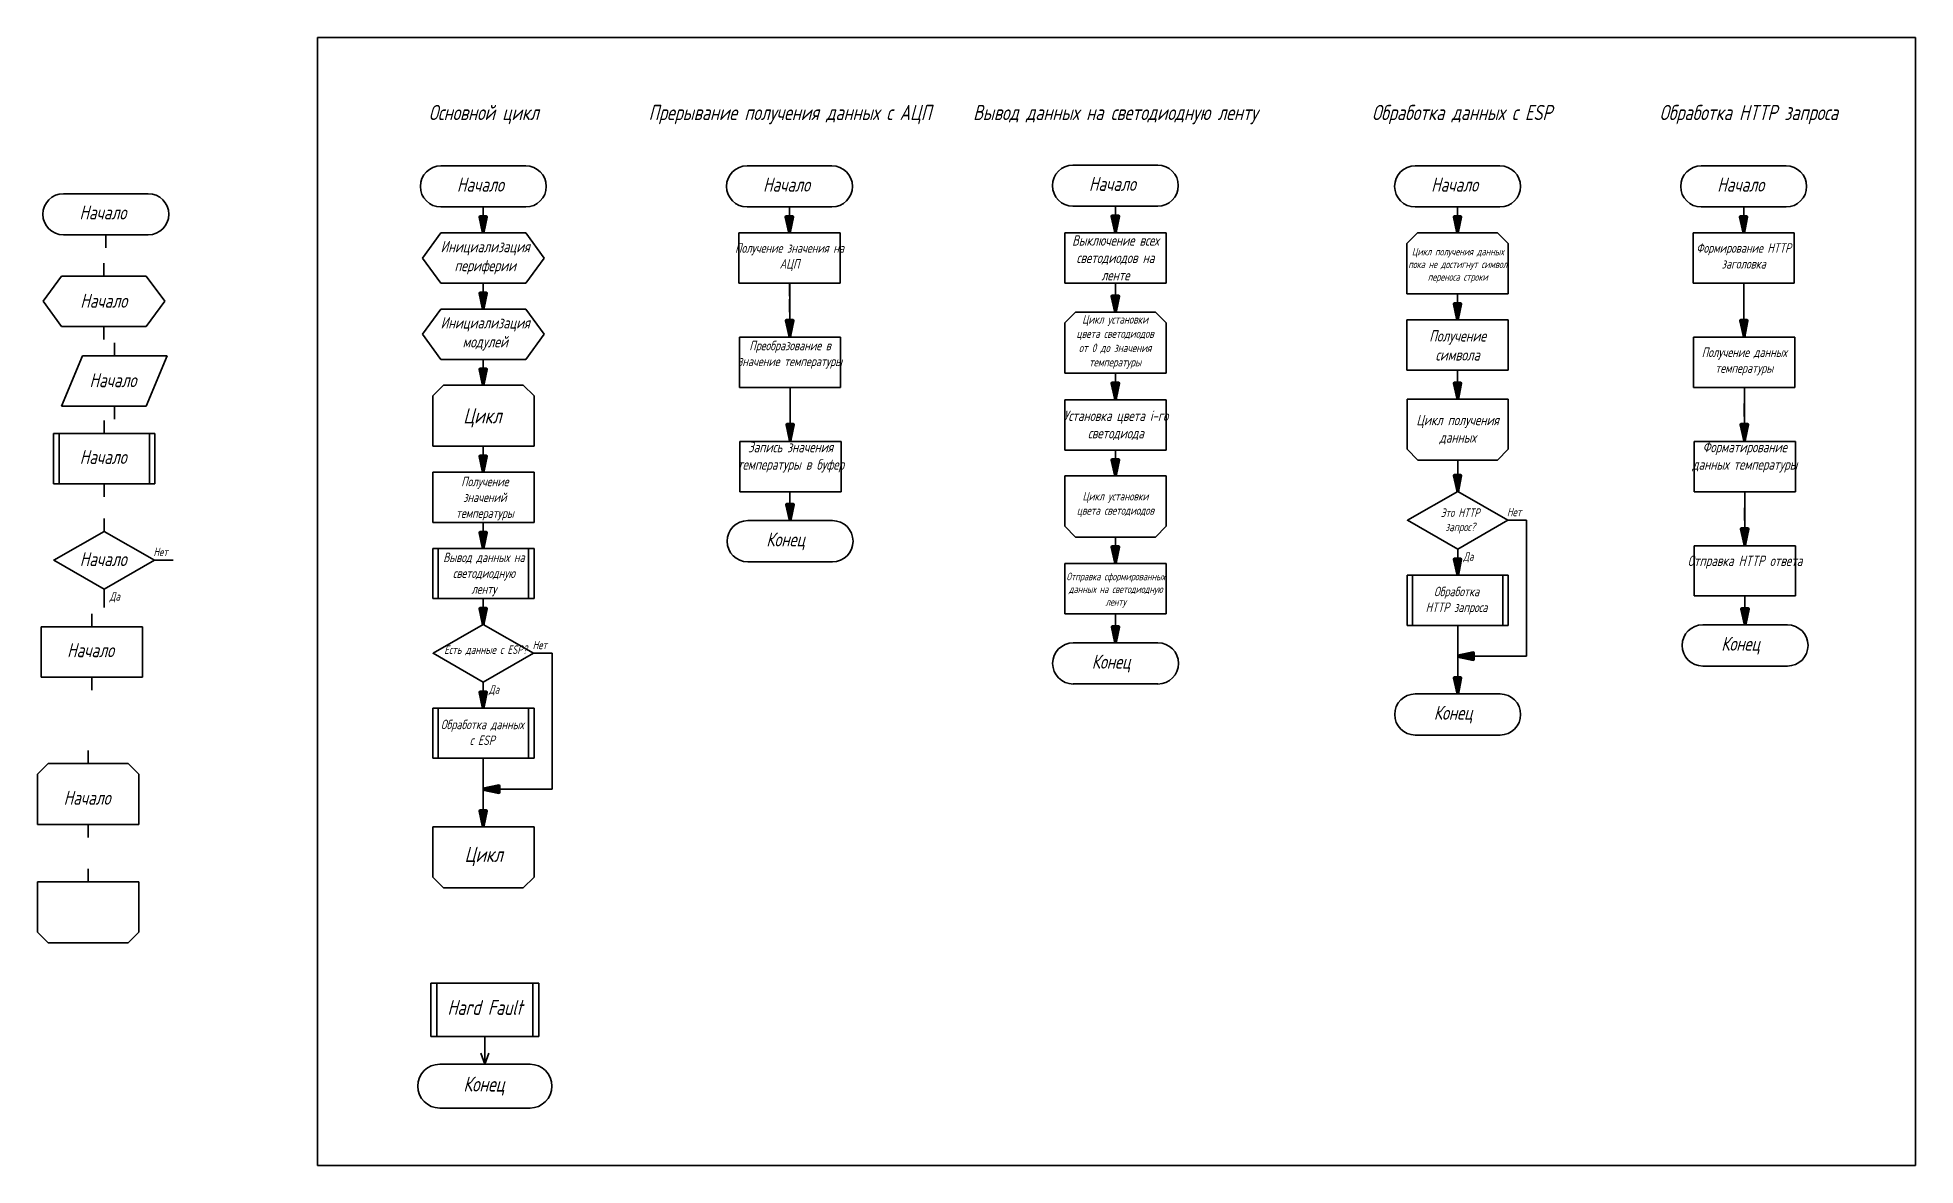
# Model space of a CAD drawing. Header units: millimetres. Extents: x -204 to 784, y 6 to 600.
import ezdxf

# ---------------------------------------------------------------- set-up
doc = ezdxf.new("R2010")
doc.units = ezdxf.units.MM
doc.layers.get('0').update_dxf_attribs({"lineweight": 35})
doc.layers.add('Format', color=7, linetype='Continuous', lineweight=70)
doc.layers.add('Tonk', color=7, linetype='Continuous', lineweight=35)
doc.styles.get("Standard").update_dxf_attribs({"font": '', "width": 0.8, "oblique": 15})
doc.styles.get('Standard').set_extended_font_data('GOST type B')
pattern_1 = [(0, (-50.5334, 0.5446), (0, 6.985), [5.08, -1.905]), (90, (-50.5334, 0.5446), (-6.985, 4e-16), [5.08, -1.905])]

msp = doc.modelspace()

# ---------------------------------------------------------------- hatches: boundary and pattern name
h = msp.add_hatch()
h.set_pattern_fill('ANGLE', color=256)
h.set_pattern_definition([(0, (-209.8256, 14.222), (0, 6.985), [5.08, -1.905]), (90, (-209.8256, 14.222), (-6.985, 4e-16), [5.08, -1.905])])
h.paths.add_polyline_path([(163.19, 521.68, 0.414214), (162.19, 520.68), (163.19, 520.68)])
h.paths.add_polyline_path([(163.19, 521.68), (163.19, 519.68, 0.414214), (164.19, 520.68, 0.414214)])
h.paths.add_polyline_path([(163.19, 520.68), (162.19, 520.68, 0.414214), (163.19, 519.68)])
h = msp.add_hatch()
h.set_pattern_fill('ANGLE', color=256)
h.set_pattern_definition(pattern_1)
h.paths.add_polyline_path([(162.19, 520.68), (164.19, 520.68, 1)])
h.paths.add_polyline_path([(163.19, 520.68), (162.19, 520.68, 0.414214), (163.19, 519.68)])
h.paths.add_polyline_path([(164.19, 520.68), (163.19, 520.68), (163.19, 519.68, 0.414214)])
h = msp.add_hatch()
h.set_pattern_fill('ANGLE', color=256)
h.set_pattern_definition(pattern_1)
h.paths.add_polyline_path([(162.19, 520.68), (164.19, 520.68, 1)])
h.paths.add_polyline_path([(163.19, 520.68), (162.19, 520.68, 0.414214), (163.19, 519.68)])
h.paths.add_polyline_path([(164.19, 520.68), (163.19, 520.68), (163.19, 519.68, 0.414214)])
h = msp.add_hatch()
h.set_pattern_fill('ANGLE', color=256)
h.set_pattern_definition(pattern_1)
h.paths.add_polyline_path([(322.48, 508, 0.414214), (321.48, 507), (322.48, 507)])
h.paths.add_polyline_path([(322.48, 508), (322.48, 506, 0.414214), (323.48, 507, 0.414214)])
h.paths.add_polyline_path([(322.48, 507), (321.48, 507, 0.414214), (322.48, 506)])
h = msp.add_hatch()
h.set_pattern_fill('ANGLE', color=256)
h.set_pattern_definition(pattern_1)
h.paths.add_polyline_path([(322.48, 508, 0.414214), (321.48, 507), (322.48, 507)])
h.paths.add_polyline_path([(322.48, 508), (322.48, 506, 0.414214), (323.48, 507, 0.414214)])
h.paths.add_polyline_path([(322.48, 507), (321.48, 507, 0.414214), (322.48, 506)])
h = msp.add_hatch()
h.set_pattern_fill('ANGLE', color=256)
h.set_pattern_definition([(0, (31.8485, -201.041), (0, 6.985), [5.08, -1.905]), (90, (31.8485, -201.041), (-6.985, 4e-16), [5.08, -1.905])])
h.paths.add_polyline_path([(244.57, 319.09), (246.57, 319.09, 1)])
h.paths.add_polyline_path([(245.57, 319.09), (244.57, 319.09, 0.414214), (245.57, 318.09)])
h.paths.add_polyline_path([(246.57, 319.09), (245.57, 319.09), (245.57, 318.09, 0.414214)])
h = msp.add_hatch()
h.set_pattern_fill('ANGLE', color=256)
h.set_pattern_definition([(0, (-68.484, -241.0816), (0, 6.985), [5.08, -1.905]), (90, (-68.484, -241.0816), (-6.985, 4e-16), [5.08, -1.905])])
h.paths.add_polyline_path([(304.53, 266.37, 0.414214), (303.53, 265.37), (304.53, 265.37)])
h.paths.add_polyline_path([(304.53, 266.37), (304.53, 264.37, 0.414214), (305.53, 265.37, 0.414214)])
h.paths.add_polyline_path([(304.53, 265.37), (303.53, 265.37, 0.414214), (304.53, 264.37)])
at = {"layer": 'Format'}
h = msp.add_hatch(color=256, dxfattribs=at)
h.dxf.hatch_style = 1
h.paths.add_polyline_path([(32.21, 505.2), (28.6, 505.2), (30.46, 496.78)])
h = msp.add_hatch(color=256, dxfattribs=at)
h.dxf.hatch_style = 1
h.paths.add_polyline_path([(193.35, 505.2), (189.74, 505.2), (191.6, 496.78)])
h = msp.add_hatch(color=256, dxfattribs=at)
h.dxf.hatch_style = 1
h.paths.add_polyline_path([(364.87, 505.59), (361.26, 505.59), (363.12, 497.18)])
h = msp.add_hatch(color=256, dxfattribs=at)
h.dxf.hatch_style = 1
h.paths.add_polyline_path([(544.97, 505.2), (541.37, 505.2), (543.23, 496.78)])
h = msp.add_hatch(color=256, dxfattribs=at)
h.dxf.hatch_style = 1
h.paths.add_polyline_path([(695.56, 505.2), (691.96, 505.2), (693.82, 496.78)])
h = msp.add_hatch(color=256, dxfattribs=at)
h.dxf.hatch_style = 1
h.paths.add_polyline_path([(32.21, 465.07), (28.6, 465.07), (30.46, 456.66)])
h = msp.add_hatch(color=256, dxfattribs=at)
h.dxf.hatch_style = 1
h.paths.add_polyline_path([(364.93, 463.47), (361.32, 463.47), (363.18, 455.06)])
h = msp.add_hatch(color=256, dxfattribs=at)
h.dxf.hatch_style = 1
h.paths.add_polyline_path([(544.97, 459.41), (541.37, 459.41), (543.23, 451)])
h = msp.add_hatch(color=256, dxfattribs=at)
h.dxf.hatch_style = 1
h.paths.add_polyline_path([(193.52, 450.7), (189.92, 450.7), (191.78, 442.28)])
h = msp.add_hatch(color=256, dxfattribs=at)
h.dxf.hatch_style = 1
h.paths.add_polyline_path([(695.74, 450.7), (692.13, 450.7), (694, 442.28)])
h = msp.add_hatch(color=256, dxfattribs=at)
h.dxf.hatch_style = 1
h.paths.add_polyline_path([(32.21, 424.95), (28.6, 424.95), (30.46, 416.53)])
h = msp.add_hatch(color=256, dxfattribs=at)
h.dxf.hatch_style = 1
h.paths.add_polyline_path([(364.93, 417.69), (361.32, 417.69), (363.18, 409.27)])
h = msp.add_hatch(color=256, dxfattribs=at)
h.dxf.hatch_style = 1
h.paths.add_polyline_path([(545.03, 417.69), (541.42, 417.69), (543.29, 409.27)])
h = msp.add_hatch(color=256, dxfattribs=at)
h.dxf.hatch_style = 1
h.paths.add_polyline_path([(193.79, 395.78), (190.18, 395.78), (192.04, 387.36)])
h = msp.add_hatch(color=256, dxfattribs=at)
h.dxf.hatch_style = 1
h.paths.add_polyline_path([(696.01, 395.78), (692.4, 395.78), (694.26, 387.36)])
h = msp.add_hatch(color=256, dxfattribs=at)
h.dxf.hatch_style = 1
h.paths.add_polyline_path([(32.21, 379.16), (28.6, 379.16), (30.46, 370.75)])
h = msp.add_hatch(color=256, dxfattribs=at)
h.dxf.hatch_style = 1
h.paths.add_polyline_path([(364.93, 377.17), (361.32, 377.17), (363.18, 368.75)])
h = msp.add_hatch(color=256, dxfattribs=at)
h.dxf.hatch_style = 1
h.paths.add_polyline_path([(545.03, 368.94), (541.42, 368.94), (543.29, 360.52)])
h = msp.add_hatch(color=256, dxfattribs=at)
h.dxf.hatch_style = 1
h.paths.add_polyline_path([(193.67, 353.64), (190.07, 353.64), (191.93, 345.22)])
h = msp.add_hatch(color=256, dxfattribs=at)
h.dxf.hatch_style = 1
h.paths.add_polyline_path([(32.21, 339.04), (28.6, 339.04), (30.46, 330.62)])
h = msp.add_hatch(color=256, dxfattribs=at)
h.dxf.hatch_style = 1
h.paths.add_polyline_path([(696.16, 340.86), (692.55, 340.86), (694.41, 332.45)])
h = msp.add_hatch(color=256, dxfattribs=at)
h.dxf.hatch_style = 1
h.paths.add_polyline_path([(364.93, 331.39), (361.32, 331.39), (363.18, 322.97)])
h = msp.add_hatch(color=256, dxfattribs=at)
h.dxf.hatch_style = 1
h.paths.add_polyline_path([(545.03, 324.98), (541.42, 324.98), (543.29, 316.57)])
h = msp.add_hatch(color=256, dxfattribs=at)
h.dxf.hatch_style = 1
h.paths.add_polyline_path([(32.21, 298.91), (28.6, 298.91), (30.46, 290.5)])
h = msp.add_hatch(color=256, dxfattribs=at)
h.dxf.hatch_style = 1
h.paths.add_polyline_path([(696.31, 298.72), (692.7, 298.72), (694.56, 290.3)])
h = msp.add_hatch(color=256, dxfattribs=at)
h.dxf.hatch_style = 1
h.paths.add_polyline_path([(364.98, 289.27), (361.38, 289.27), (363.24, 280.85)])
h = msp.add_hatch(color=256, dxfattribs=at)
h.dxf.hatch_style = 1
h.paths.add_polyline_path([(551.7, 272.05), (551.7, 275.65), (543.29, 273.79)])
h = msp.add_hatch(color=256, dxfattribs=at)
h.dxf.hatch_style = 1
h.paths.add_polyline_path([(545.03, 262.37), (541.42, 262.37), (543.29, 253.96)])
h = msp.add_hatch(color=256, dxfattribs=at)
h.dxf.hatch_style = 1
h.paths.add_polyline_path([(32.21, 254.96), (28.6, 254.96), (30.46, 246.55)])
h = msp.add_hatch(color=256, dxfattribs=at)
h.dxf.hatch_style = 1
h.paths.add_polyline_path([(38.88, 202.02), (38.88, 205.63), (30.46, 203.77)])
h = msp.add_hatch(color=256, dxfattribs=at)
h.dxf.hatch_style = 1
h.paths.add_polyline_path([(32.21, 192.35), (28.6, 192.35), (30.46, 183.94)])

# ---------------------------------------------------------------- linework, layer by layer
at = {"lineweight": 35}
msp.add_line((784.23, 599.64), (784.23, 5.64), dxfattribs=at)
for p, q in [((516.57, 491.12), (522.22, 496.78)), ((522.22, 496.78), (564.23, 496.78)), ((569.89, 491.12), (564.23, 496.78)), ((336.52, 449.4), (342.18, 455.06)), ((342.18, 455.06), (384.19, 455.06)), ((389.84, 449.4), (384.19, 455.06)), ((3.8, 410.87), (9.46, 416.53)), ((9.46, 416.53), (51.47, 416.53)), ((57.13, 410.87), (51.47, 416.53)), ((516.62, 382.78), (522.28, 377.12)), ((522.28, 377.12), (564.29, 377.12)), ((569.95, 382.78), (564.29, 377.12)), ((336.52, 342.26), (342.18, 336.6)), ((342.18, 336.6), (384.19, 336.6)), ((389.84, 342.26), (384.19, 336.6)), ((579.56, 345.41), (579.56, 273.79)), ((66.74, 275.39), (66.74, 203.77)), ((579.56, 273.79), (543.29, 273.79)), ((-204.17, 211.63), (-198.51, 217.29)), ((-198.51, 217.29), (-156.5, 217.29)), ((-150.84, 211.63), (-156.5, 217.29)), ((66.74, 203.77), (30.46, 203.77)), ((3.8, 157.44), (9.46, 151.79)), ((9.46, 151.79), (51.47, 151.79)), ((57.13, 157.44), (51.47, 151.79)), ((-204.17, 128.5), (-198.51, 122.85)), ((-150.84, 128.5), (-156.5, 122.85)), ((-198.51, 122.85), (-156.5, 122.85))]:
    msp.add_line(p, q)
at = {"layer": 'Format', "lineweight": 35}
for p, q in [((784.23, 599.64), (-56.77, 599.64)), ((-56.77, 599.64), (-56.77, 5.64)), ((-56.77, 5.64), (784.23, 5.64))]:
    msp.add_line(p, q, dxfattribs=at)
at = {"layer": 'Format'}
for points in [[(30.46, 496.78), (32.21, 505.2), (28.6, 505.2)], [(191.6, 496.78), (193.35, 505.2), (189.74, 505.2)], [(363.12, 497.18), (364.87, 505.59), (361.26, 505.59)], [(543.23, 496.78), (544.97, 505.2), (541.37, 505.2)], [(693.82, 496.78), (695.56, 505.2), (691.96, 505.2)], [(30.46, 456.66), (32.21, 465.07), (28.6, 465.07)], [(363.18, 455.06), (364.93, 463.47), (361.32, 463.47)], [(543.23, 451), (544.97, 459.41), (541.37, 459.41)], [(191.78, 442.28), (193.52, 450.7), (189.92, 450.7)], [(694, 442.28), (695.74, 450.7), (692.13, 450.7)], [(30.46, 416.53), (32.21, 424.95), (28.6, 424.95)], [(363.18, 409.27), (364.93, 417.69), (361.32, 417.69)], [(543.29, 409.27), (545.03, 417.69), (541.42, 417.69)], [(192.04, 387.36), (193.79, 395.78), (190.18, 395.78)], [(694.26, 387.36), (696.01, 395.78), (692.4, 395.78)], [(30.46, 370.75), (32.21, 379.16), (28.6, 379.16)], [(363.18, 368.75), (364.93, 377.17), (361.32, 377.17)], [(543.29, 360.52), (545.03, 368.94), (541.42, 368.94)], [(191.93, 345.22), (193.67, 353.64), (190.07, 353.64)], [(30.46, 330.62), (32.21, 339.04), (28.6, 339.04)], [(694.41, 332.45), (696.16, 340.86), (692.55, 340.86)], [(363.18, 322.97), (364.93, 331.39), (361.32, 331.39)], [(543.29, 316.57), (545.03, 324.98), (541.42, 324.98)], [(30.46, 290.5), (32.21, 298.91), (28.6, 298.91)], [(694.56, 290.3), (696.31, 298.72), (692.7, 298.72)], [(363.24, 280.85), (364.98, 289.27), (361.38, 289.27)], [(543.29, 273.79), (551.7, 272.05), (551.7, 275.65)], [(543.29, 253.96), (545.03, 262.37), (541.42, 262.37)], [(30.46, 246.55), (32.21, 254.96), (28.6, 254.96)], [(30.46, 203.77), (38.88, 202.02), (38.88, 205.63)], [(30.46, 183.94), (32.21, 192.35), (28.6, 192.35)]]:
    msp.add_lwpolyline(points, close=True, dxfattribs=at)
at = {"layer": 'Tonk'}
for p, q in [((8.15, 532.07), (52.77, 532.07)), ((169.29, 532.07), (213.91, 532.07)), ((340.81, 532.46), (385.43, 532.46)), ((520.92, 532.07), (565.54, 532.07)), ((671.51, 532.07), (716.13, 532.07)), ((-190.55, 517.39), (-145.93, 517.39)), ((8.15, 510.41), (52.77, 510.41)), ((30.46, 510.41), (30.46, 503.6)), ((169.29, 510.41), (213.91, 510.41)), ((191.6, 510.41), (191.6, 503.6)), ((340.81, 510.81), (385.43, 510.81)), ((363.12, 510.81), (363.12, 503.99)), ((520.92, 510.41), (565.54, 510.41)), ((543.23, 510.41), (543.23, 503.6)), ((671.51, 510.41), (716.13, 510.41)), ((693.82, 510.41), (693.82, 503.6)), ((-190.55, 495.73), (-145.93, 495.73)), ((-168.24, 495.73), (-168.24, 488.91)), ((8.15, 496.78), (-1.54, 483.53)), ((8.15, 496.78), (52.77, 496.78)), ((30.46, 503.6), (30.46, 496.78)), ((52.77, 496.78), (62.47, 483.53)), ((164.94, 496.78), (218.26, 496.78)), ((164.94, 496.78), (164.94, 470.29)), ((191.6, 503.6), (191.6, 496.78)), ((191.6, 503.6), (191.6, 496.78)), ((218.26, 496.78), (218.26, 470.29)), ((336.46, 496.78), (389.78, 496.78)), ((336.46, 496.78), (336.46, 470.29)), ((363.12, 503.99), (363.12, 497.18)), ((363.12, 503.99), (363.12, 497.18)), ((389.78, 496.78), (389.78, 470.29)), ((543.23, 503.6), (543.23, 496.78)), ((543.23, 503.6), (543.23, 496.78)), ((667.16, 496.78), (720.48, 496.78)), ((667.16, 496.78), (667.16, 470.29)), ((693.82, 503.6), (693.82, 496.78)), ((693.82, 503.6), (693.82, 496.78)), ((720.48, 496.78), (720.48, 470.29)), ((516.57, 491.12), (516.57, 464.63)), ((569.89, 491.12), (569.89, 464.63)), ((-169.24, 480.81), (-169.24, 474)), ((-1.54, 483.53), (8.15, 470.29)), ((62.47, 483.53), (52.77, 470.29)), ((-191.55, 474), (-201.25, 460.75)), ((-191.55, 474), (-146.93, 474)), ((-146.93, 474), (-137.24, 460.75)), ((8.15, 470.29), (52.77, 470.29)), ((30.46, 470.29), (30.46, 463.47)), ((164.94, 470.29), (218.26, 470.29)), ((191.6, 470.29), (191.6, 463.47)), ((191.72, 470.29), (191.72, 450.7)), ((336.46, 470.29), (389.78, 470.29)), ((363.12, 470.29), (363.12, 463.47)), ((516.57, 464.63), (569.89, 464.63)), ((543.23, 464.63), (543.23, 457.81)), ((667.16, 470.29), (720.48, 470.29)), ((693.82, 470.29), (693.82, 463.47)), ((693.94, 470.29), (693.94, 450.7)), ((-201.25, 460.75), (-191.55, 447.5)), ((-137.24, 460.75), (-146.93, 447.5)), ((8.15, 456.66), (-1.54, 443.41)), ((8.15, 456.66), (52.77, 456.66)), ((30.46, 463.47), (30.46, 456.66)), ((52.77, 456.66), (62.47, 443.41)), ((191.66, 461.87), (191.66, 455.06)), ((363.18, 461.87), (363.18, 455.06)), ((363.18, 461.87), (363.18, 455.06)), ((543.23, 457.81), (543.23, 451)), ((693.88, 461.87), (693.88, 455.06)), ((-191.55, 447.5), (-146.93, 447.5)), ((-169.24, 447.5), (-169.24, 440.69)), ((191.78, 449.1), (191.78, 442.28)), ((336.52, 449.4), (336.52, 422.91)), ((389.84, 449.4), (389.84, 422.91)), ((516.57, 451), (569.89, 451)), ((516.57, 451), (516.57, 424.51)), ((569.89, 451), (569.89, 424.51)), ((694, 449.1), (694, 442.28)), ((-163.75, 438.85), (-163.75, 432.03)), ((-1.54, 443.41), (8.15, 430.16)), ((62.47, 443.41), (52.77, 430.16)), ((165.21, 441.86), (218.53, 441.86)), ((165.21, 441.86), (165.21, 415.37)), ((218.53, 441.86), (218.53, 415.37)), ((667.43, 441.86), (720.75, 441.86)), ((667.43, 441.86), (667.43, 415.37)), ((720.75, 441.86), (720.75, 415.37)), ((-180.56, 432.03), (-191.55, 405.54)), ((-180.56, 432.03), (-135.94, 432.03)), ((-135.94, 432.03), (-146.93, 405.54)), ((8.15, 430.16), (52.77, 430.16)), ((30.46, 430.16), (30.46, 423.35)), ((30.46, 423.35), (30.46, 416.53)), ((165.21, 415.37), (218.53, 415.37)), ((191.99, 415.37), (191.99, 395.78)), ((336.52, 422.91), (389.84, 422.91)), ((363.18, 422.91), (363.18, 416.09)), ((363.18, 422.91), (363.18, 416.09)), ((363.18, 416.09), (363.18, 409.27)), ((363.18, 416.09), (363.18, 409.27)), ((516.57, 424.51), (569.89, 424.51)), ((543.23, 424.51), (543.23, 417.69)), ((543.29, 416.09), (543.29, 409.27)), ((667.43, 415.37), (720.75, 415.37)), ((694.2, 415.37), (694.2, 395.78)), ((-191.55, 405.54), (-146.93, 405.54)), ((-163.75, 405.54), (-163.75, 398.73)), ((3.8, 410.87), (3.8, 384.38)), ((57.13, 410.87), (57.13, 384.38)), ((191.93, 406.95), (191.93, 400.14)), ((336.52, 408.88), (389.84, 408.88)), ((336.52, 408.88), (336.52, 382.39)), ((389.84, 408.88), (389.84, 382.39)), ((516.62, 409.27), (569.95, 409.27)), ((516.62, 382.78), (516.62, 409.27)), ((569.95, 382.78), (569.95, 409.27)), ((694.15, 406.95), (694.15, 400.14)), ((-169.03, 397.91), (-169.03, 391.09)), ((-195.69, 391.09), (-142.37, 391.09)), ((-195.69, 391.09), (-195.69, 364.6)), ((-192.75, 391.09), (-192.75, 364.6)), ((-145.31, 391.09), (-145.31, 364.6)), ((-142.37, 391.09), (-142.37, 364.6)), ((165.48, 386.95), (218.8, 386.95)), ((165.48, 386.95), (165.48, 360.45)), ((192.04, 394.18), (192.04, 387.36)), ((218.8, 386.95), (218.8, 360.45)), ((667.69, 386.95), (721.02, 386.95)), ((667.69, 386.95), (667.69, 360.45)), ((694.26, 394.18), (694.26, 387.36)), ((721.02, 386.95), (721.02, 360.45)), ((3.8, 384.38), (57.13, 384.38)), ((30.46, 384.38), (30.46, 377.56)), ((30.46, 377.56), (30.46, 370.75)), ((30.46, 377.56), (30.46, 370.75)), ((336.52, 382.39), (389.84, 382.39)), ((363.18, 382.39), (363.18, 375.57)), ((363.18, 382.39), (363.18, 375.57)), ((543.29, 367.34), (543.29, 377.12)), ((3.8, 370.75), (57.13, 370.75)), ((3.8, 370.75), (3.8, 344.26)), ((57.13, 370.75), (57.13, 344.26)), ((336.52, 368.75), (389.84, 368.75)), ((336.52, 342.26), (336.52, 368.75)), ((363.18, 375.57), (363.18, 368.75)), ((363.18, 375.57), (363.18, 368.75)), ((363.18, 368.75), (363.18, 375.57)), ((389.84, 342.26), (389.84, 368.75)), ((543.29, 367.34), (543.29, 360.52)), ((-195.69, 364.6), (-142.37, 364.6)), ((-169.03, 364.6), (-169.03, 357.78)), ((165.48, 360.45), (218.8, 360.45)), ((191.87, 360.45), (191.87, 353.64)), ((667.69, 360.45), (721.02, 360.45)), ((694.36, 360.45), (694.36, 340.86)), ((-169.13, 346.33), (-169.13, 339.52)), ((191.93, 352.04), (191.93, 345.22)), ((694.3, 352.04), (694.3, 345.22)), ((3.8, 344.26), (57.13, 344.26)), ((30.46, 344.26), (30.46, 337.44)), ((30.46, 344.26), (30.46, 337.44)), ((30.46, 337.44), (30.46, 330.62)), ((30.46, 337.44), (30.46, 330.62)), ((169.62, 345.22), (214.24, 345.22)), ((363.18, 336.6), (363.18, 329.79)), ((579.56, 345.41), (569.77, 345.41)), ((694.41, 339.26), (694.41, 332.45)), ((3.8, 330.62), (57.13, 330.62)), ((3.8, 330.62), (3.8, 304.13)), ((6.75, 330.62), (6.75, 304.13)), ((54.18, 330.62), (54.18, 304.13)), ((57.13, 330.62), (57.13, 304.13)), ((363.18, 329.79), (363.18, 322.97)), ((363.18, 329.79), (363.18, 322.97)), ((543.29, 320.41), (543.29, 330.2)), ((543.29, 330.2), (543.29, 323.38)), ((543.29, 330.2), (543.29, 323.38)), ((667.84, 332.03), (721.17, 332.03)), ((667.84, 332.03), (667.84, 305.54)), ((721.17, 332.03), (721.17, 305.54)), ((-132.86, 324.41), (-142.65, 324.41)), ((169.62, 323.56), (214.24, 323.56)), ((336.52, 322.58), (389.84, 322.58)), ((336.52, 322.58), (336.52, 296.08)), ((389.84, 322.58), (389.84, 296.08)), ((516.62, 316.57), (569.95, 316.57)), ((516.62, 316.57), (516.62, 290.08)), ((519.57, 316.57), (519.57, 290.08)), ((543.29, 323.38), (543.29, 316.57)), ((543.29, 323.38), (543.29, 316.57)), ((567, 316.57), (567, 290.08)), ((569.95, 316.57), (569.95, 290.08)), ((-169.13, 299.41), (-169.13, 309.2)), ((3.8, 304.13), (57.13, 304.13)), ((30.46, 304.13), (30.46, 297.31)), ((30.46, 297.31), (30.46, 290.5)), ((30.46, 297.31), (30.46, 290.5)), ((30.46, 297.31), (30.46, 290.5)), ((667.84, 305.54), (721.17, 305.54)), ((694.51, 305.54), (694.51, 298.72)), ((694.56, 297.12), (694.56, 290.3)), ((-202.34, 289.32), (-149.02, 289.32)), ((-202.34, 289.32), (-202.34, 262.83)), ((-175.68, 296.14), (-175.68, 289.32)), ((-149.02, 289.32), (-149.02, 262.83)), ((336.52, 296.08), (389.84, 296.08)), ((363.18, 296.08), (363.18, 289.27)), ((363.24, 287.67), (363.24, 280.85)), ((516.62, 290.08), (569.95, 290.08)), ((543.29, 290.08), (543.29, 283.26)), ((672.25, 290.3), (716.87, 290.3)), ((340.93, 280.85), (385.55, 280.85)), ((543.29, 283.26), (543.29, 260.78)), ((66.74, 275.39), (56.95, 275.39)), ((672.25, 268.65), (716.87, 268.65)), ((-202.34, 262.83), (-149.02, 262.83)), ((-175.68, 262.83), (-175.68, 256.01)), ((30.46, 250.39), (30.46, 260.18)), ((30.46, 260.18), (30.46, 253.36)), ((30.46, 260.18), (30.46, 253.36)), ((340.93, 259.2), (385.55, 259.2)), ((30.46, 253.36), (30.46, 246.55)), ((30.46, 253.36), (30.46, 246.55)), ((520.98, 253.96), (565.6, 253.96)), ((3.8, 246.55), (57.13, 246.55)), ((3.8, 246.55), (3.8, 220.05)), ((6.75, 246.55), (6.75, 220.05)), ((54.18, 246.55), (54.18, 220.05)), ((57.13, 246.55), (57.13, 220.05)), ((520.98, 232.3), (565.6, 232.3)), ((-177.51, 224.11), (-177.51, 217.29)), ((3.8, 220.05), (57.13, 220.05)), ((30.46, 220.05), (30.46, 213.24)), ((-204.17, 211.63), (-204.17, 185.14)), ((-150.84, 211.63), (-150.84, 185.14)), ((30.46, 213.24), (30.46, 190.75)), ((30.46, 183.94), (30.46, 190.75)), ((-204.17, 185.14), (-150.84, 185.14)), ((-177.51, 185.14), (-177.51, 178.33)), ((3.8, 183.94), (57.13, 183.94)), ((3.8, 157.44), (3.8, 183.94)), ((57.13, 157.44), (57.13, 183.94)), ((-177.51, 155), (-177.51, 161.81)), ((-204.17, 155), (-150.84, 155)), ((-204.17, 128.5), (-204.17, 155)), ((-150.84, 128.5), (-150.84, 155)), ((2.87, 101.71), (59.69, 101.71)), ((2.87, 101.71), (2.87, 73.48)), ((6.01, 101.71), (6.01, 73.48)), ((56.55, 101.71), (56.55, 73.48)), ((59.69, 101.71), (59.69, 73.48)), ((2.87, 73.48), (59.69, 73.48)), ((31.28, 73.48), (31.28, 58.95)), ((31.28, 58.95), (29.13, 64.84)), ((31.28, 58.95), (33.43, 64.84)), ((7.51, 58.95), (55.05, 58.95)), ((7.51, 35.87), (55.05, 35.87))]:
    msp.add_line(p, q, dxfattribs=at)
for points in [[(569.77, 345.41), (543.29, 360.52), (516.8, 345.41), (543.29, 330.2)], [(-142.65, 324.41), (-169.13, 339.52), (-195.62, 324.41), (-169.13, 309.2)], [(56.95, 275.39), (30.46, 290.5), (3.98, 275.39), (30.46, 260.18)]]:
    msp.add_lwpolyline(points, close=True, dxfattribs=at)
for centre, radius, start, end in [((8.15, 521.24), 10.83, 90, 270), ((52.77, 521.24), 10.83, 270, 90), ((169.29, 521.24), 10.83, 90, 270), ((213.91, 521.24), 10.83, 270, 90), ((340.81, 521.64), 10.83, 90, 270), ((385.43, 521.64), 10.83, 270, 90), ((520.92, 521.24), 10.83, 90, 270), ((565.54, 521.24), 10.83, 270, 90), ((671.51, 521.24), 10.83, 90, 270), ((716.13, 521.24), 10.83, 270, 90), ((-190.55, 506.56), 10.83, 90, 270), ((-145.93, 506.56), 10.83, 270, 90), ((169.62, 334.39), 10.83, 90, 270), ((214.24, 334.39), 10.83, 270, 90), ((672.25, 279.48), 10.83, 90, 270), ((716.87, 279.48), 10.83, 270, 90), ((340.93, 270.02), 10.83, 90, 270), ((385.55, 270.02), 10.83, 270, 90), ((520.98, 243.13), 10.83, 90, 270), ((565.6, 243.13), 10.83, 270, 90), ((7.51, 47.41), 11.54, 90, 270), ((55.05, 47.41), 11.54, 270, 90)]:
    msp.add_arc(centre, radius, start, end, dxfattribs=at)

# ---------------------------------------------------------------- texts
at = {"layer": 'Tonk', "attachment_point": 1}
for s, width, gutter_width, heights, insert, char_height in [('\\pxqc;Основной цикл', 168.8892, 29.43, [40.22], (-53.78, 564.16), 8), ('\\pxqc;Прерывание получения данных с АЦП', 168.8892, 29.43, [40.22], (107.36, 564.16), 8), ('\\pxqc;Вывод данных на светодиодную ленту', 168.8892, 29.43, [40.22], (278.66, 564.16), 8), ('\\pxqc;Обработка данных с ESP', 168.8892, 29.43, [40.22], (461.13, 564.16), 8), ('\\pxqc;Обработка HTTP запроса', 168.8892, 29.43, [40.22], (612.04, 564.16), 8), ('Начало', 46.2631, 29.43, [0], (16.57, 525.85), 7.358), ('Начало', 46.2631, 29.43, [0], (177.7, 525.85), 7.358), ('Начало', 46.2631, 29.43, [0], (349.22, 526.24), 7.358), ('Начало', 46.2631, 29.43, [0], (529.33, 525.85), 7.358), ('Начало', 46.2631, 29.43, [0], (679.92, 525.85), 7.358), ('Начало', 46.2631, 29.43, [0], (-182.13, 511.17), 7.358), ('\\pxqc;Выключение всех светодиодов на ленте', 57.8796, 29.43, [0], (334.2, 495.54), 5.5), ('\\pxqc;Инициализация периферии ', 46.2631, 29.43, [0], (8.3, 492.55), 6), ('\\pxqc;Получение значения на АЦП', 57.8796, 29.43, [0], (162.68, 491.31), 5), ('\\pxqc;Цикл получения данных\\Pпока не достигнут символ переноса строки', 51.2399, 29.43, [77.51], (517.73, 488.89), 4), ('\\pxqc;Формирование HTTP заголовка', 57.8796, 29.43, [0], (664.9, 491.31), 5), ('Начало', 46.2631, 29.43, [0], (-181.68, 464.7), 7.358), ('\\pxqc;Инициализация модулей ', 46.2631, 29.43, [0], (8.3, 452.42), 6), ('\\pxqc;Цикл установки цвета светодиодов\\Pот 0 до значения температуры', 46.2631, 29.43, [0], (339.86, 453.47), 4.5), ('\\pxqc;Получение ^Jсимвола', 57.8796, 29.43, [0], (514.31, 445.53), 6), ('\\pxqc;Преобразование в значение температуры', 57.8796, 29.43, [0], (162.95, 439.93), 5), ('\\pxqc;Получение данных температуры', 57.8796, 29.43, [0], (665.17, 436.39), 5), ('Начало', 46.2631, 29.43, [0], (-176.84, 422.86), 7.358), ('Цикл', 46.2631, 29.43, [0], (19.91, 404.45), 8), ('\\pxqc;Установка цвета i-го светодиода', 57.8796, 29.43, [0], (334.44, 403.2), 5.5), ('\\pxqc;Цикл получения данных', 51.2399, 29.43, [77.51], (517.64, 400.96), 5.5), ('\\pxqc;Запись значения температуры в буфер', 57.8796, 29.43, [0], (163.22, 386.72), 5.5), ('\\pxqc;Форматирование данных температуры', 57.8796, 29.43, [0], (665.44, 386.72), 5.5), ('Начало', 46.2631, 29.43, [0], (-181.97, 382.43), 7.358), ('\\pxqc;Получение значений температуры', 48.1109, 29.43, [23.39], (7.2, 368.33), 5), ('\\pxqc;Цикл установки цвета светодиодов', 46.2631, 29.43, [0], (340.02, 360.34), 4.5), ('\\pxqc;Это HTTP \\Pзапрос?', 46.2631, 29.43, [0], (521.52, 351.67), 4.5), ('Нет', 46.2631, 29.43, [0], (569.23, 351.96), 4.415), ('Конец', 46.2631, 29.43, [0], (179.38, 339), 7.358), ('Начало', 46.2631, 29.43, [0], (-181.97, 328.62), 7.358), ('Нет', 46.2631, 29.43, [0], (-143.19, 330.96), 4.415), ('\\pxqc;Вывод данных на светодиодную ленту', 46.2631, 29.43, [0], (7.63, 328.38), 5), ('Да', 46.2631, 29.43, [0], (546.2, 328.53), 4.415), ('\\pxqc;Отправка HTTP ответа', 57.8796, 29.43, [0], (665.59, 326.83), 5.5), ('\\pxqc;Отправка сформированных данных на светодиодную ленту', 57.8796, 29.43, [0], (334.4, 317.8), 4), ('Да', 46.2631, 29.43, [0], (-166.22, 307.53), 4.415), ('\\pxqc;Обработка \\PHTTP запроса', 46.2631, 29.43, [0], (519.57, 310.41), 5), ('Начало', 46.2631, 29.43, [0], (-188.62, 280.66), 7.358), ('\\pxqc;Есть данные с ESP?', 46.2631, 29.43, [0], (8.53, 279.53), 4.5), ('Нет', 46.2631, 29.43, [0], (56.4, 281.94), 4.415), ('Конец', 46.2631, 29.43, [0], (682.02, 284.08), 7.358), ('Конец', 46.2631, 29.43, [0], (350.7, 274.63), 7.358), ('Да', 46.2631, 29.43, [0], (33.37, 258.51), 4.415), ('Конец', 46.2631, 29.43, [0], (530.74, 247.74), 7.358), ('\\pxqc;Обработка данных с ESP', 46.2631, 29.43, [0], (6.75, 240.39), 5), ('Начало', 46.2631, 29.43, [0], (-190.44, 202.97), 7.358), ('Цикл', 46.2631, 29.43, [0], (20.58, 173.46), 8), ('\\pxqc;Hard Fault', 49.2986, 31.36, [0], (6.68, 92.78), 7.841), ('Конец', 49.2986, 31.36, [0], (19.94, 52.41), 7.841)]:
    msp.add_mtext_dynamic_manual_height_columns(s, width=width, gutter_width=gutter_width, heights=heights, dxfattribs=dict(at, insert=insert, char_height=char_height))

doc.saveas('drawing.dxf')
